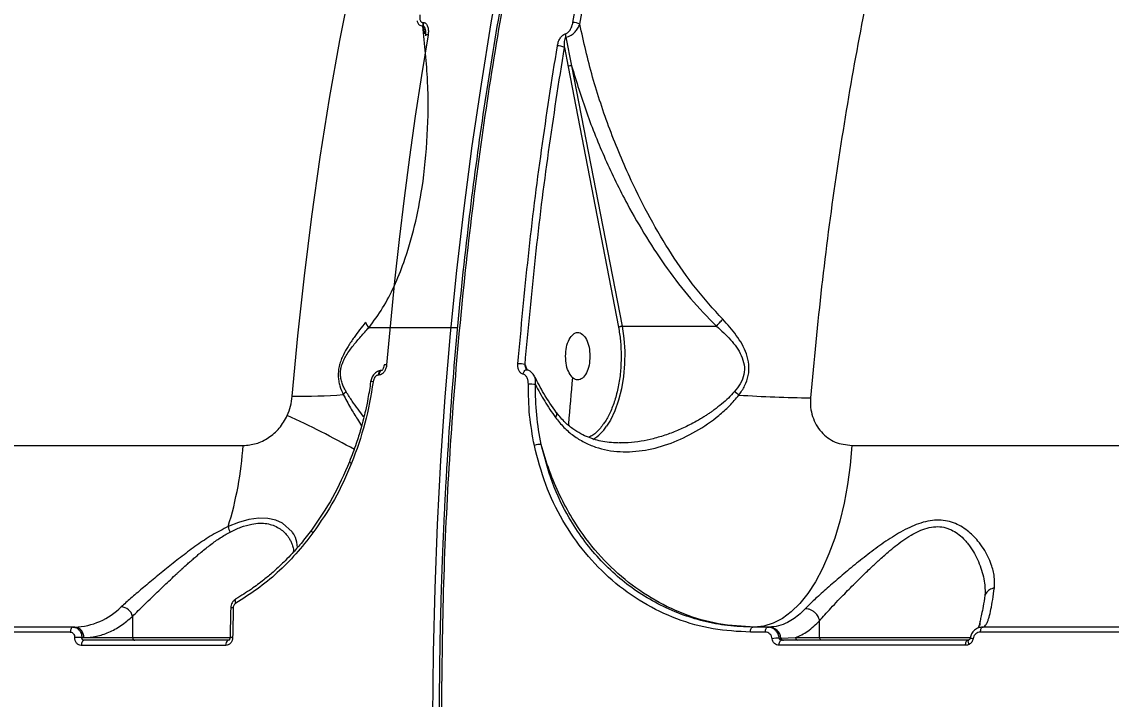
# Model space of a CAD drawing. Header units: millimetres. Extents: x -5873 to 5805, y -5301 to 4302.
# Drawn here: x 512.3 to 719.3, y 1056.6 to 1185.3 of the extents above; entities that cross this region are included whole.
import ezdxf

# ---------------------------------------------------------------- set-up
doc = ezdxf.new("R2010")
doc.units = ezdxf.units.MM
doc.layers.add('DIKOM_ОБЪЕКТ', color=7, linetype='Continuous')
doc.layers.add('DIKOM_РАЗМЕР_ОБЪЕКТА', color=7, linetype='Continuous')
doc.styles.add('style1', font='arial.ttf', dxfattribs={"width": 0.8})
doc.dimstyles.new('1-50', dxfattribs={"dimtxt": 300, "dimasz": 200, "dimexe": 100, "dimexo": 0, "dimgap": 100, "dimtad": 1, "dimtxsty": 'style1', "dimcen": 200, "dimclrd": 7, "dimclre": 7, "dimclrt": 7, "dimadec": 1, "dimazin": 2, "dimtfac": 1, "dimtmove": 0, "dimatfit": 2, "dimfxl": 0, "dimlwd": 25, "dimlwe": 18, "dimarcsym": 0})

# ---------------------------------------------------------------- blocks, each defined once
blk = doc.blocks.new('*D9')
at = {"layer": 'Defpoints', "color": 0, "transparency": 16777216}
for p in [(1338.11, 2802.44), (-4588.97, -1585.51), (-117.5, -1585.51)]:
    blk.add_point(p, dxfattribs=at)
at = {"layer": 'DIKOM_РАЗМЕР_ОБЪЕКТА', "color": 7, "lineweight": 18, "transparency": 16777216}
for p, q in [((1338.11, 2802.44), (-4688.97, 2802.44)), ((-117.5, -1585.51), (-4688.97, -1585.51))]:
    blk.add_line(p, q, dxfattribs=at)
at = {"layer": 'DIKOM_РАЗМЕР_ОБЪЕКТА', "color": 7, "lineweight": 25, "transparency": 16777216}
blk.add_line((-4588.97, 2602.44), (-4588.97, -1385.51), dxfattribs=at)
at = {"layer": 'DIKOM_РАЗМЕР_ОБЪЕКТА', "color": 7, "transparency": 16777216}
for points in [[(-4622.31, 2602.44), (-4555.64, 2602.44), (-4588.97, 2802.44)], [(-4622.31, -1385.51), (-4555.64, -1385.51), (-4588.97, -1585.51)]]:
    blk.add_solid(points, dxfattribs=at)
at = {"layer": 'DIKOM_РАЗМЕР_ОБЪЕКТА', "color": 7, "transparency": 16777216, "insert": (-4842.15, 460.98), "char_height": 300, "attachment_point": 5, "rotation": 90, "style": 'style1'}
blk.add_mtext('4400', dxfattribs=at)

msp = doc.modelspace()

# ---------------------------------------------------------------- linework, layer by layer
at = {"layer": 'DIKOM_ОБЪЕКТ', "color": 7, "linetype": 'Continuous', "lineweight": 15}
for p, q in [((588.498, 1185.168), (588.602, 1185.168)), ((588.605, 1184.521), (588.501, 1184.521)), ((588.881, 1182.993), (588.605, 1184.521)), ((589.003, 1183.617), (589.002, 1182.706)), ((615.672, 1182.36), (616.762, 1176.957)), ((615.394, 1180.441), (616.093, 1176.781)), ((616.093, 1176.781), (625.662, 1127.309)), ((616.762, 1176.957), (626.332, 1127.484)), ((578.28, 1127.231), (595.115, 1127.232)), ((626.332, 1127.484), (626.217, 1127.479)), ((626.332, 1127.484), (644.284, 1127.485)), ((608.381, 1119.093), (607.91, 1120.192)), ((580.098, 1118.219), (580.179, 1118.219)), ((580.687, 1119.062), (580.607, 1119.062)), ((625.985, 1105.305), (625.809, 1105.302)), ((254.357, 1104.798), (554.366, 1104.816)), ((669.983, 1104.823), (1148.641, 1104.851)), ((533.372, 1072.362), (533.373, 1068.312)), ((522.05, 1070.311), (450.905, 1070.307)), ((522.39, 1070.311), (522.05, 1070.311)), ((654.015, 1070.319), (651.183, 1070.319)), ((654.015, 1070.319), (654.293, 1070.319)), ((663.874, 1071.516), (663.873, 1071.522)), ((663.874, 1068.32), (663.874, 1071.516)), ((521.536, 1069.352), (450.391, 1069.348)), ((523.744, 1068.312), (524.104, 1068.312)), ((524.104, 1068.312), (533.373, 1068.312)), ((551.574, 1067.813), (524.145, 1067.812)), ((533.373, 1068.312), (552.08, 1068.313)), ((653.552, 1069.36), (650.717, 1069.36)), ((656.201, 1068.236), (656.529, 1068.236)), ((656.529, 1068.236), (659.303, 1068.32)), ((692.012, 1067.822), (656.601, 1067.819)), ((659.303, 1068.32), (663.874, 1068.32)), ((663.874, 1068.32), (692.491, 1068.322)), ((692.222, 1067.881), (692.012, 1067.822)), ((551.06, 1066.848), (523.63, 1066.846)), ((691.58, 1066.856), (656.14, 1066.854))]:
    msp.add_line(p, q, dxfattribs=at)
at = {"layer": 'DIKOM_ОБЪЕКТ', "color": 7, "linetype": 'Continuous', "lineweight": 15, "flags": 128}
for points in [[(563.708, 1114.162), (564.77, 1125.629), (566.01, 1137.029), (567.43, 1148.35), (569.026, 1159.581), (570.798, 1170.713), (572.744, 1181.734), (574.862, 1192.635), (577.151, 1203.406), (579.608, 1214.036), (582.23, 1224.516), (585.016, 1234.835), (587.963, 1244.985), (591.068, 1254.955), (594.328, 1264.737), (597.74, 1274.321), (601.301, 1283.699), (605.008, 1292.861), (608.857, 1301.8)], [(633.27, 1303.437), (629.59, 1293.562), (626.06, 1283.483), (622.681, 1273.21), (619.458, 1262.751), (616.392, 1252.115), (613.487, 1241.31), (610.744, 1230.346), (608.167, 1219.232), (605.757, 1207.978), (603.515, 1196.592), (601.445, 1185.086), (599.548, 1173.467), (597.825, 1161.746), (596.278, 1149.933), (594.909, 1138.038), (593.718, 1126.07), (592.706, 1114.041), (591.874, 1101.959), (591.223, 1089.836), (590.754, 1077.681), (590.466, 1065.505), (590.361, 1053.318)], [(589.49, 1182.827), (588.237, 1175.132), (587.06, 1167.392), (585.96, 1159.61), (584.937, 1151.788), (583.992, 1143.929), (583.125, 1136.036), (582.336, 1128.112), (581.626, 1120.161)], [(589.49, 1182.827), (589.332, 1182.821), (589.199, 1182.803), (589.096, 1182.775), (589.027, 1182.736), (588.995, 1182.689), (588.992, 1182.675)], [(626.332, 1127.484), (626.677, 1125.149), (626.842, 1122.74), (626.823, 1120.31), (626.621, 1117.912), (626.239, 1115.598), (625.686, 1113.418), (624.975, 1111.419), (624.119, 1109.645), (623.399, 1108.491)], [(581.626, 1120.161), (581.468, 1120.158), (581.336, 1120.148), (581.235, 1120.134), (581.168, 1120.113), (581.139, 1120.089), (581.138, 1120.079)], [(580.098, 1118.219), (580.141, 1118.489), (580.222, 1118.726), (580.333, 1118.909), (580.466, 1119.024), (580.611, 1119.062)], [(580.687, 1119.062), (580.547, 1119.024), (580.414, 1118.909), (580.302, 1118.726), (580.222, 1118.489), (580.179, 1118.219)], [(607.51, 1118.387), (607.599, 1118.652), (607.721, 1118.884), (607.866, 1119.063), (608.022, 1119.175), (608.177, 1119.211), (608.244, 1119.201)], [(669.983, 1104.823), (669.655, 1101.069), (669.161, 1097.399), (668.507, 1093.847), (667.697, 1090.445), (666.74, 1087.225), (665.645, 1084.215), (664.42, 1081.443), (663.078, 1078.935), (661.63, 1076.712), (660.091, 1074.796), (658.473, 1073.204), (656.792, 1071.951), (655.063, 1071.047), (653.301, 1070.502), (651.523, 1070.319)], [(564.693, 1085.456), (564.589, 1086.436), (564.301, 1087.328), (563.988, 1087.947), (563.754, 1088.309), (563.689, 1088.4), (563.672, 1088.423), (563.668, 1088.429), (563.666, 1088.431), (563.666, 1088.431), (563.666, 1088.431), (563.666, 1088.431), (563.666, 1088.431), (563.666, 1088.431), (563.666, 1088.431), (563.666, 1088.431), (561.843, 1090.047), (560.563, 1090.63), (559.048, 1090.977), (557.324, 1091.031), (555.454, 1090.765), (553.498, 1090.202), (551.524, 1089.407)], [(567.628, 1088.211), (567.517, 1088.328), (567.429, 1088.438), (567.366, 1088.536), (567.33, 1088.619), (567.324, 1088.685), (567.342, 1088.726)], [(552.503, 1073.978), (552.485, 1073.275), (552.467, 1072.572), (552.45, 1071.868), (552.433, 1071.165), (552.418, 1070.462), (552.402, 1069.758), (552.388, 1069.055), (552.373, 1068.351)], [(552.997, 1074.872), (552.938, 1075.04), (552.899, 1075.199), (552.883, 1075.345), (552.889, 1075.472), (552.917, 1075.575), (552.967, 1075.651), (552.994, 1075.674)], [(522.05, 1070.311), (521.952, 1070.293), (521.858, 1070.239), (521.771, 1070.151), (521.693, 1070.033), (521.629, 1069.888), (521.581, 1069.722), (521.549, 1069.541), (521.536, 1069.352)], [(650.717, 1069.36), (650.729, 1069.549), (650.758, 1069.73), (650.802, 1069.896), (650.86, 1070.04), (650.93, 1070.159), (651.009, 1070.247), (651.094, 1070.301), (651.183, 1070.319)], [(653.552, 1069.36), (653.564, 1069.549), (653.592, 1069.73), (653.636, 1069.896), (653.694, 1070.041), (653.763, 1070.159), (653.842, 1070.247), (653.927, 1070.301), (654.015, 1070.319)], [(694.423, 1069.362), (694.434, 1069.551), (694.461, 1069.732), (694.502, 1069.898), (694.555, 1070.043), (694.619, 1070.162), (694.692, 1070.249), (694.771, 1070.303), (694.853, 1070.322)], [(524.145, 1067.812), (524.047, 1067.793), (523.952, 1067.739), (523.864, 1067.65), (523.787, 1067.531), (523.723, 1067.385), (523.674, 1067.218), (523.643, 1067.036), (523.63, 1066.846)], [(656.14, 1066.854), (656.151, 1067.044), (656.179, 1067.226), (656.223, 1067.393), (656.28, 1067.539), (656.349, 1067.658), (656.428, 1067.747), (656.513, 1067.801), (656.601, 1067.819)], [(691.58, 1066.856), (691.59, 1067.046), (691.617, 1067.228), (691.657, 1067.395), (691.711, 1067.541), (691.776, 1067.66), (691.85, 1067.749), (691.929, 1067.803), (692.012, 1067.822)], [(692.262, 1067.036), (692.2, 1067.189), (692.153, 1067.335), (692.122, 1067.472), (692.108, 1067.595), (692.111, 1067.7), (692.132, 1067.784), (692.169, 1067.845), (692.222, 1067.881)], [(693.001, 1068.109), (692.87, 1068.134), (692.753, 1068.157), (692.651, 1068.178), (692.568, 1068.197), (692.505, 1068.212), (692.464, 1068.225), (692.446, 1068.233), (692.451, 1068.238)]]:
    msp.add_lwpolyline(points, dxfattribs=at)
at = {"layer": 'DIKOM_ОБЪЕКТ', "color": 7, "linetype": 'Continuous', "lineweight": 15}
for centre, radius, start, end in [((590.367, 1184.852), 1.896, 170.39795, 190.05221), ((590.475, 1184.852), 1.899, 170.41664, 190.03352), ((617.007, 1182.218), 2.95, 63.82377, 90.20465), ((617.742, 1183.057), 2.183, 181.11963, 198.61197), ((614.08, 1177.772), 2.974, 63.78915, 90.46229), ((616.749, 1175.646), 1.311, 89.3953, 120.02025), ((580.088, 1129.152), 2.638, 200.0113, 226.72751), ((606.591, 1114.902), 5.452, 75.99621, 90.37758), ((578.861, 1116.095), 0.853, 75.94344, 108.78456), ((608.969, 1111.862), 4.608, 78.53171, 95.21645), ((564.259, 1242.628), 128.468, 269.75466, 274.07575), ((575.521, 1112.719), 2.769, 124.56046, 140.35365), ((619.329, 1076.738), 47.661, 52.19157, 53.48512), ((664.732, 1359.714), 245.853, 266.22524, 269.39607), ((489.212, 949.996), 176.57, 60.74134, 65.38424), ((616.367, 1113.145), 8.433, 301.74839, 326.50616), ((610.731, 1102.05), 2.964, 84.94146, 110.78668), ((486.991, 1109.273), 67.522, 342.88925, 356.21495), ((575.214, 1102.289), 0.88, 221.93894, 254.21111), ((557.617, 1090.865), 6.265, 193.45645, 203.55057), ((521.915, 1083.424), 13.122, 272.07504, 315.14449), ((531.065, 1071.799), 2.375, 13.71388, 86.34572), ((552.354, 1072.158), 1.826, 85.30998, 100.60274), ((522.235, 1068.444), 1.874, 355.94637, 85.265), ((654.198, 1067.976), 2.345, 6.36747, 87.67294), ((522.422, 1045.438), 22.912, 86.69251, 90.12498), ((533.84, 1068.279), 0.468, 175.9525, 265.27153), ((552.027, 1066.987), 0.977, 124.09874, 188.18579), ((552.223, 1065.938), 2.418, 86.44542, 97.96903), ((656.103, 1062.073), 6.164, 89.09331, 101.78455), ((656.995, 1068.288), 0.469, 186.39234, 267.65721), ((659.781, 1068.297), 0.478, 177.34863, 267.07147)]:
    msp.add_arc(centre, radius, start, end, dxfattribs=at)
for points, knots in [([(808.067, 1472.322), (806.941, 1472.307), (804.771, 1472.279), (801.78, 1472.097), (799.207, 1471.904), (796.951, 1471.701), (794.802, 1471.463), (792.695, 1471.19), (787.511, 1470.421), (779.657, 1468.776), (769.181, 1465.554), (758.561, 1461.286), (747.446, 1455.648), (735.905, 1448.436), (725.483, 1440.649), (716.15, 1432.631), (707.853, 1424.665), (699.737, 1416.015), (691.765, 1406.636), (684.551, 1397.3), (678.246, 1388.439), (672.556, 1379.888), (667.026, 1370.995), (661.494, 1361.454), (655.138, 1349.728), (647.999, 1335.347), (640.289, 1318.016), (633.078, 1299.898), (626.392, 1281.061), (620.246, 1261.545), (614.655, 1241.412), (609.845, 1221.567), (605.748, 1202.15), (602.297, 1183.273), (599.317, 1164.112), (596.71, 1143.928), (594.552, 1122.728), (593.385, 1106.852), (592.836, 1097.285), (592.666, 1094.118), (592.515, 1091.061), (592.38, 1088.125), (592.253, 1085.113), (592.109, 1081.37), (591.943, 1076.402), (591.775, 1069.911), (591.635, 1062.065), (591.61, 1056.38), (591.596, 1053.317)], [0, 0, 0, 0, 0.009458, 0.0182249, 0.0254628, 0.0319123, 0.038243, 0.0444551, 0.0505723, 0.0841655, 0.1141908, 0.1442428, 0.1799463, 0.2156464, 0.2513444, 0.2786055, 0.3058665, 0.3331703, 0.3604743, 0.3883058, 0.40985, 0.4293303, 0.4519749, 0.4733931, 0.4948076, 0.5295736, 0.5644116, 0.5991794, 0.6339371, 0.6686949, 0.7034516, 0.7382101, 0.7686827, 0.7991252, 0.8295375, 0.8599491, 0.8940094, 0.9280689, 0.9330605, 0.9379203, 0.9425906, 0.9470713, 0.9513641, 0.9563787, 0.9641905, 0.9740714, 0.9860258, 1, 1, 1, 1]), ([(592.076, 1053.318), (592.153, 1061.256), (592.304, 1077.068), (593.402, 1100.61), (595.113, 1123.806), (597.478, 1146.59), (600.457, 1168.898), (604.029, 1190.672), (608.167, 1211.855), (612.844, 1232.399), (618.032, 1252.257), (623.703, 1271.387), (629.826, 1289.751), (636.373, 1307.317), (643.312, 1324.055), (650.615, 1339.941), (658.25, 1354.952), (666.189, 1369.073), (674.4, 1382.288), (682.855, 1394.59), (691.524, 1405.969), (698.827, 1414.591), (704.628, 1420.91), (708.851, 1425.274), (713.101, 1429.435), (717.375, 1433.393), (721.669, 1437.149), (725.982, 1440.704), (731.5, 1444.983), (738.247, 1449.758), (746.244, 1454.741), (755.209, 1459.594), (765.141, 1464.045), (776.025, 1467.784), (786.84, 1470.434), (797.555, 1471.915), (804.736, 1472.451), (808.337, 1472.323), (808.408, 1472.321)], [0, 0, 0, 0, 0.0361491, 0.0720029, 0.1075614, 0.1428246, 0.1777926, 0.2124653, 0.2468427, 0.2809249, 0.3147117, 0.3482033, 0.3813996, 0.4143006, 0.4469063, 0.4792167, 0.5112318, 0.5429516, 0.5743762, 0.6055054, 0.6363393, 0.666878, 0.6810508, 0.6951509, 0.7091783, 0.7231329, 0.7370149, 0.7508242, 0.7645607, 0.7895545, 0.8143039, 0.8388089, 0.8718294, 0.9043956, 0.9365074, 0.9681651, 0.9993683, 1, 1, 1, 1]), ([(858.414, 1434.314), (858.237, 1434.32), (855.58, 1434.408), (850.425, 1434.085), (843.071, 1433.311), (835.807, 1431.976), (828.637, 1430.17), (821.438, 1427.838), (814.222, 1424.974), (806.999, 1421.565), (800.242, 1417.853), (793.948, 1413.942), (788.113, 1409.928), (782.297, 1405.526), (776.507, 1400.732), (770.75, 1395.541), (765.035, 1389.949), (758.214, 1382.728), (750.356, 1373.548), (741.579, 1362.018), (733.022, 1349.423), (725.931, 1337.747), (720.189, 1327.427), (715.688, 1318.803), (711.3, 1309.838), (707.034, 1300.534), (702.898, 1290.895), (698.9, 1280.926), (694.642, 1269.552), (690.202, 1256.67), (685.675, 1242.182), (681.454, 1227.21), (677.557, 1211.774), (673.743, 1194.751), (670.125, 1176.091), (666.851, 1155.762), (664.112, 1135.012), (662.799, 1120.933), (662.141, 1113.874)], [0, 0, 0, 0, 0.001888, 0.0283547, 0.0550204, 0.0805288, 0.1062892, 0.1323017, 0.1585662, 0.1850826, 0.211851, 0.2337703, 0.2558853, 0.2781961, 0.3007026, 0.3234047, 0.3463025, 0.369396, 0.4068341, 0.4447955, 0.4832804, 0.5222889, 0.5448165, 0.5675152, 0.590385, 0.6134259, 0.6366379, 0.6600212, 0.6835757, 0.7147219, 0.7461018, 0.7777155, 0.8095632, 0.841645, 0.880914, 0.920396, 0.9600912, 1, 1, 1, 1]), ([(616.996, 1185.169), (618.364, 1192.704), (621.089, 1207.714), (625.944, 1229.568), (629.662, 1243.61), (631.513, 1250.603)], [0, 0, 0, 0, 0.3360056, 0.6693391, 1, 1, 1, 1]), ([(618.308, 1184.866), (619.662, 1192.329), (622.369, 1207.242), (627.207, 1229.05), (630.929, 1243.114), (632.792, 1250.152)], [0, 0, 0, 0, 0.3335108, 0.6664884, 1, 1, 1, 1]), ([(587.946, 1186.627), (587.926, 1186.472), (587.887, 1186.161), (587.93, 1185.781), (588.024, 1185.508), (588.137, 1185.33), (588.291, 1185.195), (588.431, 1185.177), (588.498, 1185.168)], [0, 0, 0, 0, 0.2485639, 0.4980183, 0.6296874, 0.7488355, 0.8788242, 1, 1, 1, 1]), ([(578.28, 1127.231), (579.172, 1128.443), (580.974, 1130.893), (583.114, 1135.076), (585.219, 1140.25), (587.043, 1146.487), (588.608, 1154.561), (589.495, 1163.746), (589.592, 1174.031), (588.865, 1181.02), (588.501, 1184.521)], [0, 0, 0, 0, 0.0819743, 0.1657278, 0.2500105, 0.3755453, 0.5002629, 0.6658806, 0.8326613, 1, 1, 1, 1]), ([(587.441, 1185.506), (587.445, 1185.41), (587.453, 1185.213), (587.589, 1184.961), (587.793, 1184.738), (588.096, 1184.567), (588.363, 1184.536), (588.501, 1184.521)], [0, 0, 0, 0, 0.1781983, 0.364109, 0.5617667, 0.7750906, 1, 1, 1, 1]), ([(588.602, 1185.168), (588.657, 1185.164), (588.77, 1185.156), (588.972, 1185.075), (589.262, 1184.826), (589.49, 1184.293), (589.579, 1183.576), (589.52, 1183.077), (589.49, 1182.827)], [0, 0, 0, 0, 0.0621737, 0.1260509, 0.2514067, 0.5007807, 0.7504528, 1, 1, 1, 1]), ([(588.605, 1184.521), (588.616, 1184.519), (588.64, 1184.517), (588.692, 1184.486), (588.795, 1184.362), (588.913, 1184.051), (588.971, 1183.767), (589.007, 1183.594)], [0, 0, 0, 0, 0.0376688, 0.0789762, 0.1825338, 0.5041225, 1, 1, 1, 1]), ([(615.559, 1183.015), (615.656, 1183.046), (615.86, 1183.11), (616.22, 1183.399), (616.569, 1183.875), (616.852, 1184.511), (616.948, 1184.949), (616.996, 1185.169)], [0, 0, 0, 0, 0.1200311, 0.2505721, 0.5002513, 0.749771, 1, 1, 1, 1]), ([(615.672, 1182.36), (615.843, 1182.401), (616.176, 1182.48), (616.793, 1182.809), (617.429, 1183.354), (617.989, 1184.1), (618.203, 1184.613), (618.308, 1184.866)], [0, 0, 0, 0, 0.143671, 0.2808619, 0.5336391, 0.7700223, 1, 1, 1, 1]), ([(645.462, 1128.787), (643.692, 1130.74), (640.163, 1134.636), (635.646, 1141.182), (631.591, 1148.018), (627.617, 1155.914), (623.9, 1164.851), (620.579, 1174.794), (619.066, 1181.505), (618.308, 1184.866)], [0, 0, 0, 0, 0.1246306, 0.2485527, 0.3731637, 0.4988933, 0.6657639, 0.8326465, 1, 1, 1, 1]), ([(614.056, 1180.746), (614.105, 1180.977), (614.204, 1181.439), (614.502, 1182.107), (614.867, 1182.607), (615.243, 1182.913), (615.457, 1182.982), (615.559, 1183.015)], [0, 0, 0, 0, 0.2502461, 0.499691, 0.7493627, 0.8805373, 1, 1, 1, 1]), ([(615.394, 1180.441), (615.386, 1180.823), (615.375, 1181.375), (615.471, 1181.983), (615.559, 1182.223), (615.619, 1182.32), (615.656, 1182.348), (615.672, 1182.36)], [0, 0, 0, 0, 0.5699353, 0.8207645, 0.9229937, 0.9647598, 1, 1, 1, 1]), ([(606.555, 1120.354), (607.186, 1127.183), (608.445, 1140.812), (610.951, 1160.974), (613.023, 1174.165), (614.056, 1180.746)], [0, 0, 0, 0, 0.3347084, 0.6680417, 1, 1, 1, 1]), ([(607.91, 1120.192), (608.537, 1126.976), (609.79, 1140.545), (612.288, 1160.661), (614.358, 1173.848), (615.394, 1180.441)], [0, 0, 0, 0, 0.3333163, 0.6666796, 1, 1, 1, 1]), ([(616.762, 1176.957), (617.67, 1173.973), (619.484, 1168.003), (623.058, 1159.206), (626.895, 1151.322), (630.88, 1144.384), (634.868, 1138.388), (639.256, 1132.642), (642.602, 1129.211), (644.284, 1127.485)], [0, 0, 0, 0, 0.1666937, 0.3334578, 0.5002237, 0.6255398, 0.7499443, 0.8742872, 1, 1, 1, 1]), ([(577.61, 1128.249), (577.236, 1127.764), (576.519, 1126.834), (575.395, 1125.31), (574.339, 1123.757), (573.507, 1122.303), (572.976, 1121.101), (572.648, 1120.102), (572.451, 1119.08), (572.409, 1118.058), (572.513, 1117.069), (572.802, 1115.831), (573.156, 1115.019), (573.389, 1114.485)], [0, 0, 0, 0, 0.1303928, 0.2497878, 0.3846455, 0.4985841, 0.5640625, 0.6238972, 0.6868333, 0.7491218, 0.8092723, 0.8746317, 1, 1, 1, 1]), ([(644.293, 1127.488), (644.374, 1127.588), (644.539, 1127.79), (644.829, 1128.121), (645.14, 1128.458), (645.355, 1128.678), (645.462, 1128.787)], [0, 0, 0, 0, 0.2479443, 0.5001362, 0.7522127, 1, 1, 1, 1]), ([(648.546, 1114.394), (648.933, 1114.967), (649.712, 1116.121), (650.408, 1118.117), (650.515, 1120.218), (650.031, 1122.229), (649.164, 1124.068), (647.717, 1126.313), (646.361, 1127.801), (645.462, 1128.787)], [0, 0, 0, 0, 0.125319, 0.2522421, 0.3796568, 0.5064197, 0.6312865, 0.7556093, 1, 1, 1, 1]), ([(573.951, 1114.999), (573.819, 1115.229), (573.557, 1115.688), (573.215, 1116.467), (572.959, 1117.307), (572.831, 1118.226), (572.87, 1119.022), (572.995, 1119.671), (573.17, 1120.291), (573.48, 1121.051), (574.176, 1122.336), (575.286, 1123.848), (576.773, 1125.593), (577.758, 1126.663), (578.28, 1127.231)], [0, 0, 0, 0, 0.0628079, 0.1254884, 0.1916235, 0.2509351, 0.3130973, 0.3445794, 0.3769195, 0.4357187, 0.5021117, 0.6647989, 0.8221289, 1, 1, 1, 1]), ([(615.613, 1121.776), (615.647, 1122.365), (615.717, 1123.543), (616.253, 1125.041), (617.019, 1126.042), (617.93, 1126.394), (618.841, 1126.042), (619.607, 1125.041), (620.143, 1123.543), (620.213, 1122.365), (620.248, 1121.777)], [0, 0, 0, 0, 0.1250006, 0.2500006, 0.3750004, 0.5000001, 0.6249998, 0.749999, 0.8749994, 1, 1, 1, 1]), ([(625.662, 1127.309), (625.693, 1127.328), (625.755, 1127.366), (625.896, 1127.418), (626.056, 1127.459), (626.163, 1127.472), (626.217, 1127.479)], [0, 0, 0, 0, 0.2499707, 0.4999572, 0.7500083, 1, 1, 1, 1]), ([(625.662, 1127.309), (625.802, 1126.465), (626.088, 1124.739), (626.142, 1122.928), (626.17, 1122.001)], [0, 0, 0, 0, 0.4884597, 1, 1, 1, 1]), ([(644.284, 1127.485), (644.286, 1127.486), (644.289, 1127.486), (644.291, 1127.487), (644.292, 1127.488), (644.293, 1127.488)], [0, 0, 0, 0, 0.5524115, 0.78455, 1, 1, 1, 1]), ([(644.293, 1127.488), (645.201, 1126.659), (647.015, 1125.002), (648.842, 1122.521), (649.627, 1120.181), (649.577, 1118.285), (648.86, 1116.515), (648.079, 1115.534), (647.689, 1115.044)], [0, 0, 0, 0, 0.2503095, 0.4998698, 0.6251861, 0.7501673, 0.8752263, 1, 1, 1, 1]), ([(620.248, 1121.777), (620.213, 1121.188), (620.144, 1120.01), (619.608, 1118.512), (618.842, 1117.511), (617.931, 1117.159), (617.02, 1117.511), (616.253, 1118.511), (615.717, 1120.009), (615.648, 1121.187), (615.613, 1121.776)], [0, 0, 0, 0, 0.1249996, 0.2500009, 0.3750002, 0.4999999, 0.6249996, 0.7499995, 0.8750004, 1, 1, 1, 1]), ([(626.17, 1122.001), (626.152, 1121.046), (626.114, 1119.118), (625.719, 1116.305), (625.09, 1113.666), (624.227, 1111.353), (623.419, 1109.72), (622.865, 1109.007), (622.709, 1108.806)], [0, 0, 0, 0, 0.1857545, 0.3745808, 0.5634049, 0.7491618, 0.9290656, 1, 1, 1, 1]), ([(581.626, 1120.161), (581.592, 1119.937), (581.525, 1119.488), (581.274, 1118.963), (581.001, 1118.611), (580.754, 1118.398), (580.475, 1118.249), (580.278, 1118.229), (580.179, 1118.219)], [0, 0, 0, 0, 0.2492956, 0.498527, 0.6273836, 0.7492913, 0.8745324, 1, 1, 1, 1]), ([(581.144, 1120.097), (581.118, 1119.943), (581.07, 1119.653), (580.931, 1119.311), (580.801, 1119.129), (580.734, 1119.069), (580.703, 1119.064), (580.692, 1119.062)], [0, 0, 0, 0, 0.3516988, 0.6618934, 0.8891303, 0.9579661, 1, 1, 1, 1]), ([(607.51, 1118.387), (607.425, 1118.415), (607.251, 1118.472), (606.96, 1118.711), (606.7, 1119.129), (606.54, 1119.723), (606.55, 1120.144), (606.555, 1120.354)], [0, 0, 0, 0, 0.1227461, 0.2513963, 0.5009017, 0.7504305, 1, 1, 1, 1]), ([(608.242, 1119.192), (608.208, 1119.254), (608.031, 1119.567), (607.964, 1119.913), (607.91, 1120.192)], [0, 0, 0, 0, 0.195026, 1, 1, 1, 1]), ([(580.611, 1119.062), (580.483, 1119.052), (580.227, 1119.034), (579.856, 1118.886), (579.519, 1118.665), (579.137, 1118.29), (578.763, 1117.701), (578.646, 1117.172), (578.587, 1116.902)], [0, 0, 0, 0, 0.1252063, 0.252665, 0.3790589, 0.5028473, 0.7466683, 1, 1, 1, 1]), ([(580.098, 1118.219), (580.032, 1118.212), (579.898, 1118.199), (579.643, 1118.065), (579.379, 1117.791), (579.161, 1117.377), (579.099, 1117.074), (579.069, 1116.922)], [0, 0, 0, 0, 0.1227709, 0.2512336, 0.5008872, 0.7502756, 1, 1, 1, 1]), ([(608.55, 1116.452), (608.541, 1116.661), (608.523, 1117.079), (608.335, 1117.661), (608.062, 1118.068), (607.769, 1118.302), (607.595, 1118.359), (607.51, 1118.387)], [0, 0, 0, 0, 0.2499751, 0.4997295, 0.7494804, 0.8780278, 1, 1, 1, 1]), ([(608.273, 1119.186), (608.272, 1119.185), (608.271, 1119.185), (608.25, 1119.201), (608.202, 1119.255), (608.164, 1119.333), (608.144, 1119.375)], [0, 0, 0, 0, 0.124264, 0.290036, 0.6295407, 1, 1, 1, 1]), ([(609.693, 1117.958), (609.536, 1118.216), (609.291, 1118.621), (608.763, 1119.028), (608.421, 1119.142), (608.243, 1119.201)], [0, 0, 0, 0, 0.4591612, 0.7186398, 1, 1, 1, 1]), ([(609.885, 1116.379), (609.904, 1116.648), (609.941, 1117.19), (609.853, 1117.735), (609.705, 1117.93), (609.702, 1117.933)], [0, 0, 0, 0, 0.4910467, 0.9917601, 1, 1, 1, 1]), ([(613.892, 1111.054), (613.05, 1112.261), (611.467, 1114.532), (610.28, 1116.857), (609.723, 1117.947)], [0, 0, 0, 0, 0.5313048, 1, 1, 1, 1]), ([(616.209, 1108.645), (616.216, 1108.738), (616.434, 1111.77), (616.709, 1114.785), (616.975, 1117.707)], [0, 0, 0, 0, 0.030721, 1, 1, 1, 1]), ([(578.587, 1116.902), (578.426, 1115.841), (578.147, 1114.006), (577.658, 1111.676), (577.2, 1109.757), (576.641, 1107.684), (575.796, 1104.929), (575.007, 1102.869), (574.559, 1101.701)], [0, 0, 0, 0, 0.2047816, 0.3537366, 0.4526696, 0.5795523, 0.7616089, 1, 1, 1, 1]), ([(579.069, 1116.922), (578.624, 1114.28), (577.734, 1108.994), (575.894, 1103.96), (574.975, 1101.443)], [0, 0, 0, 0, 0.4999995, 1, 1, 1, 1]), ([(609.679, 1104.821), (609.329, 1106.729), (608.629, 1110.547), (608.576, 1114.483), (608.55, 1116.452)], [0, 0, 0, 0, 0.5000005, 1, 1, 1, 1]), ([(609.885, 1116.379), (610.448, 1115.326), (611.57, 1113.224), (612.989, 1111.172), (613.697, 1110.148)], [0, 0, 0, 0, 0.5010551, 1, 1, 1, 1]), ([(610.992, 1105.002), (610.649, 1106.869), (609.963, 1110.602), (609.911, 1114.453), (609.885, 1116.379)], [0, 0, 0, 0, 0.4999949, 1, 1, 1, 1]), ([(562.759, 1110.52), (562.996, 1111.106), (563.47, 1112.282), (563.629, 1113.534), (563.708, 1114.162)], [0, 0, 0, 0, 0.4987626, 1, 1, 1, 1]), ([(573.389, 1114.485), (573.843, 1113.633), (574.748, 1111.932), (575.957, 1110.001), (576.604, 1108.978), (576.867, 1108.562)], [0, 0, 0, 0, 0.3735671, 0.7452922, 1, 1, 1, 1]), ([(577.362, 1110.202), (577.328, 1110.245), (576.964, 1110.705), (576.198, 1111.715), (575.074, 1113.228), (574.326, 1114.408), (573.951, 1114.999)], [0, 0, 0, 0, 0.0335798, 0.35619, 0.677615, 1, 1, 1, 1]), ([(613.697, 1110.148), (614.214, 1109.498), (615.241, 1108.207), (617.086, 1106.65), (619.102, 1105.398), (622, 1104.173), (625.909, 1103.452), (630.788, 1103.782), (635.667, 1105.144), (640.404, 1107.391), (644.087, 1109.919), (646.794, 1112.308), (647.96, 1113.695), (648.546, 1114.394)], [0, 0, 0, 0, 0.0630766, 0.1253666, 0.1878493, 0.2506001, 0.3753023, 0.4992277, 0.6238328, 0.7485399, 0.8739131, 0.9365265, 1, 1, 1, 1]), ([(647.689, 1115.044), (647.311, 1114.635), (646.544, 1113.805), (645.243, 1112.666), (644.169, 1111.832), (643.363, 1111.255), (642.852, 1110.904), (642.292, 1110.535), (641.619, 1110.11), (640.671, 1109.545), (639.164, 1108.718), (637.146, 1107.756), (634.75, 1106.822), (632.349, 1106.092), (629.91, 1105.58), (627.801, 1105.302), (626.485, 1105.304), (625.985, 1105.305)], [0, 0, 0, 0, 0.0666597, 0.1355474, 0.2071106, 0.2298371, 0.2546538, 0.2815579, 0.3105559, 0.3504325, 0.4146761, 0.5182611, 0.6218273, 0.7298564, 0.8292038, 0.9351296, 1, 1, 1, 1]), ([(662.141, 1113.874), (662.123, 1113.268), (662.088, 1112.053), (662.479, 1110.309), (663.173, 1108.718), (664.161, 1107.345), (665.391, 1106.243), (667.27, 1105.13), (668.898, 1104.946), (669.983, 1104.823)], [0, 0, 0, 0, 0.1248704, 0.2501594, 0.3747186, 0.5000868, 0.6248931, 0.7500945, 1, 1, 1, 1]), ([(625.974, 1105.277), (624.87, 1105.331), (622.804, 1105.434), (620.334, 1106.168), (618.43, 1107.044), (616.872, 1108.018), (615.217, 1109.387), (614.247, 1110.621), (613.729, 1111.281)], [0, 0, 0, 0, 0.2335365, 0.4371312, 0.5479839, 0.6781406, 0.827956, 1, 1, 1, 1]), ([(554.366, 1104.816), (555.196, 1104.888), (556.858, 1105.033), (559.233, 1106.205), (561.351, 1108.002), (562.289, 1109.679), (562.759, 1110.52)], [0, 0, 0, 0, 0.2497496, 0.4995718, 0.7493061, 1, 1, 1, 1]), ([(613.697, 1110.148), (613.768, 1110.278), (613.909, 1110.537), (613.951, 1110.847), (613.926, 1111.035), (613.857, 1111.093), (613.849, 1111.1)], [0, 0, 0, 0, 0.3269594, 0.6505379, 0.958233, 1, 1, 1, 1]), ([(622.709, 1108.806), (622.493, 1108.5), (621.91, 1107.676), (620.995, 1106.835), (620.283, 1106.488), (620.013, 1106.356)], [0, 0, 0, 0, 0.26672, 0.721035, 1, 1, 1, 1]), ([(651.523, 1070.319), (649.233, 1070.441), (644.67, 1070.685), (638.045, 1072.63), (631.817, 1075.651), (626.118, 1079.774), (621.046, 1084.891), (617.229, 1090.2), (614.46, 1095.319), (612.454, 1099.984), (611.483, 1103.316), (610.992, 1105.002)], [0, 0, 0, 0, 0.1264692, 0.252061, 0.3767753, 0.500617, 0.624522, 0.7502831, 0.8314675, 0.9147064, 1, 1, 1, 1]), ([(651.183, 1070.319), (649.583, 1070.375), (646.428, 1070.487), (641.849, 1071.365), (637.401, 1072.736), (633.136, 1074.642), (629.109, 1077.054), (625.368, 1079.926), (621.946, 1083.238), (618.875, 1086.971), (615.785, 1091.724), (612.894, 1097.662), (611.626, 1102.557), (610.992, 1105.002)], [0, 0, 0, 0, 0.0861052, 0.169727, 0.2508704, 0.3366072, 0.4198735, 0.500685, 0.5854789, 0.6687207, 0.7504328, 0.8753143, 1, 1, 1, 1]), ([(650.717, 1069.36), (648.341, 1069.482), (643.585, 1069.728), (636.71, 1071.701), (630.241, 1074.794), (624.366, 1079.035), (619.214, 1084.3), (614.966, 1090.454), (611.629, 1097.316), (610.329, 1102.318), (609.679, 1104.821)], [0, 0, 0, 0, 0.1253281, 0.2508326, 0.3753377, 0.5006092, 0.6251931, 0.7503222, 0.8750621, 1, 1, 1, 1]), ([(574.559, 1101.701), (573.548, 1099.396), (571.525, 1094.786), (568.735, 1090.745), (567.341, 1088.725)], [0, 0, 0, 0, 0.5001126, 1, 1, 1, 1]), ([(574.975, 1101.443), (573.946, 1099.093), (571.888, 1094.395), (569.048, 1090.272), (567.628, 1088.211)], [0, 0, 0, 0, 0.4999988, 1, 1, 1, 1]), ([(697.066, 1077.749), (697.093, 1078.467), (697.149, 1079.899), (696.618, 1081.933), (695.879, 1083.713), (695.033, 1085.221), (694.058, 1086.568), (693.019, 1087.711), (691.93, 1088.672), (690.716, 1089.496), (689.322, 1090.156), (687.798, 1090.568), (686.138, 1090.682), (684.405, 1090.478), (682.674, 1089.99), (680.943, 1089.273), (679.289, 1088.411), (677.651, 1087.423), (675.556, 1086.025), (673.026, 1084.149), (670.159, 1081.855), (667.461, 1079.595), (664.986, 1077.442), (662.771, 1075.446), (661.681, 1074.35), (661.136, 1073.802)], [0, 0, 0, 0, 0.0627897, 0.1252334, 0.1667288, 0.2086542, 0.2499486, 0.2820834, 0.3123884, 0.3448879, 0.3751487, 0.4070124, 0.4378224, 0.4685219, 0.5005855, 0.5307969, 0.5632519, 0.5935677, 0.6256034, 0.6880622, 0.7502894, 0.8128148, 0.8748726, 0.9374732, 1, 1, 1, 1]), ([(551.524, 1089.407), (550.5, 1088.894), (548.453, 1087.871), (545.559, 1085.883), (542.772, 1083.809), (540.098, 1081.69), (537.538, 1079.598), (535.153, 1077.604), (532.965, 1075.742), (531.8, 1074.694), (531.217, 1074.169)], [0, 0, 0, 0, 0.1255232, 0.2508069, 0.3751289, 0.5003525, 0.6252693, 0.7505274, 0.8751667, 1, 1, 1, 1]), ([(551.874, 1088.361), (552.567, 1088.7), (553.955, 1089.379), (555.326, 1089.723), (556.013, 1089.896)], [0, 0, 0, 0, 0.4991715, 1, 1, 1, 1]), ([(567.341, 1088.725), (566.69, 1087.877), (565.515, 1086.346), (563.825, 1084.441), (562.479, 1083.04), (561.274, 1081.869), (559.924, 1080.637), (558.128, 1079.138), (555.788, 1077.384), (553.983, 1076.279), (552.994, 1075.673)], [0, 0, 0, 0, 0.1590868, 0.2869836, 0.3834986, 0.4538317, 0.5435777, 0.6641893, 0.8160008, 1, 1, 1, 1]), ([(556.013, 1089.896), (556.515, 1089.97), (557.523, 1090.119), (558.884, 1090.007), (560.114, 1089.675), (561.169, 1089.151), (562.054, 1088.481), (562.67, 1087.815), (563.109, 1087.192), (563.428, 1086.619), (563.71, 1085.935), (563.912, 1085.238), (563.953, 1084.746), (563.969, 1084.545)], [0, 0, 0, 0, 0.1041855, 0.2090207, 0.3096317, 0.4186756, 0.523157, 0.6272283, 0.6918535, 0.7616105, 0.8365298, 0.9332003, 1, 1, 1, 1]), ([(663.873, 1071.522), (664.189, 1071.893), (664.823, 1072.638), (666.006, 1073.928), (667.193, 1075.187), (668.363, 1076.402), (669.433, 1077.498), (670.586, 1078.663), (671.962, 1080.028), (673.501, 1081.518), (675.193, 1083.095), (676.732, 1084.456), (678.231, 1085.692), (679.679, 1086.783), (681.158, 1087.756), (682.705, 1088.585), (684.287, 1089.184), (685.931, 1089.464), (687.241, 1089.355), (688.211, 1089.085), (689.093, 1088.721), (690.124, 1088.087), (691.058, 1087.265), (691.793, 1086.457), (692.352, 1085.741), (693.004, 1084.778), (693.711, 1083.51), (694.388, 1081.937), (694.896, 1080.293), (695.212, 1078.74), (695.261, 1077.764), (695.283, 1077.322)], [0, 0, 0, 0, 0.0431502, 0.0866108, 0.1310415, 0.1624039, 0.1960909, 0.226628, 0.261536, 0.3103534, 0.3497476, 0.3920764, 0.4248305, 0.4574012, 0.4922653, 0.5229111, 0.5556477, 0.5887477, 0.6215708, 0.6376895, 0.6545324, 0.685298, 0.7201784, 0.7415355, 0.7630902, 0.7855375, 0.8263147, 0.8707526, 0.9161066, 0.962059, 1, 1, 1, 1]), ([(533.372, 1072.362), (533.722, 1072.719), (534.424, 1073.434), (535.663, 1074.651), (536.881, 1075.832), (538.066, 1076.97), (539.143, 1077.996), (540.29, 1079.081), (541.179, 1079.912), (541.845, 1080.529), (542.244, 1080.897), (542.811, 1081.416), (543.329, 1081.886), (543.723, 1082.238), (544.04, 1082.523), (544.513, 1082.94), (545.175, 1083.517), (545.814, 1084.064), (546.813, 1084.902), (548.182, 1085.988), (549.995, 1087.307), (551.243, 1088.007), (551.874, 1088.361)], [0, 0, 0, 0, 0.0822736, 0.1650629, 0.2495172, 0.3099087, 0.3747575, 0.4330547, 0.4996561, 0.5177689, 0.5386937, 0.5624283, 0.6062468, 0.6187119, 0.6225796, 0.6546877, 0.6901751, 0.7216986, 0.749262, 0.8365952, 0.9173548, 1, 1, 1, 1]), ([(567.628, 1088.211), (566.571, 1086.858), (564.456, 1084.153), (560.885, 1080.603), (557.086, 1077.43), (554.36, 1075.725), (552.997, 1074.872)], [0, 0, 0, 0, 0.2507141, 0.5013195, 0.7506715, 1, 1, 1, 1]), ([(695.267, 1076.314), (695.153, 1075.608), (694.933, 1074.252), (694.629, 1072.758), (694.4, 1071.708), (694.237, 1070.978), (694.3, 1070.773), (694.334, 1070.663)], [0, 0, 0, 0, 0.2264369, 0.4347702, 0.6262594, 0.8000754, 1, 1, 1, 1]), ([(694.927, 1070.322), (694.997, 1070.335), (695.156, 1070.363), (695.388, 1070.607), (695.625, 1071.017), (695.841, 1071.543), (696.107, 1072.374), (696.411, 1073.626), (696.752, 1075.468), (696.962, 1076.992), (697.066, 1077.749)], [0, 0, 0, 0, 0.0930065, 0.2094331, 0.3069237, 0.4104597, 0.5005845, 0.6719879, 0.8369111, 1, 1, 1, 1]), ([(695.291, 1077.335), (695.296, 1077.104), (695.304, 1076.698), (695.259, 1076.341), (695.24, 1076.188)], [0, 0, 0, 0, 0.5683896, 1, 1, 1, 1]), ([(697.066, 1077.749), (696.89, 1077.709), (696.543, 1077.63), (695.973, 1077.332), (695.474, 1076.867), (695.326, 1076.418), (695.262, 1076.227)], [0, 0, 0, 0, 0.1987185, 0.3923508, 0.7408404, 1, 1, 1, 1]), ([(695.283, 1077.322), (695.289, 1077.268), (695.299, 1077.172), (695.291, 1077.08), (695.288, 1077.04)], [0, 0, 0, 0, 0.5607404, 1, 1, 1, 1]), ([(552.994, 1075.673), (552.857, 1075.577), (552.582, 1075.385), (552.277, 1074.958), (552.069, 1074.471), (552.035, 1074.125), (552.018, 1073.952)], [0, 0, 0, 0, 0.2531975, 0.5044309, 0.753344, 1, 1, 1, 1]), ([(552.503, 1073.978), (552.512, 1074.07), (552.53, 1074.254), (552.636, 1074.509), (552.79, 1074.728), (552.928, 1074.824), (552.997, 1074.872)], [0, 0, 0, 0, 0.2510096, 0.5004074, 0.7502969, 1, 1, 1, 1]), ([(524.104, 1068.312), (524.903, 1068.36), (526.499, 1068.458), (528.863, 1069.265), (531.176, 1070.502), (532.64, 1071.742), (533.372, 1072.362)], [0, 0, 0, 0, 0.2499999, 0.5000006, 0.7499863, 1, 1, 1, 1]), ([(552.018, 1073.953), (552.018, 1073.938), (551.96, 1072.066), (551.925, 1070.192), (551.891, 1068.333)], [0, 0, 0, 0, 0.0082082, 1, 1, 1, 1]), ([(661.136, 1073.802), (660.809, 1073.47), (660.121, 1072.773), (659.001, 1071.893), (657.636, 1071.068), (656.05, 1070.446), (654.879, 1070.362), (654.293, 1070.319)], [0, 0, 0, 0, 0.1510757, 0.3182001, 0.5013733, 0.7506839, 1, 1, 1, 1]), ([(663.873, 1071.522), (663.82, 1071.721), (663.693, 1072.196), (663.289, 1072.789), (662.783, 1073.255), (662.28, 1073.562), (661.712, 1073.77), (661.328, 1073.791), (661.136, 1073.802)], [0, 0, 0, 0, 0.1646963, 0.3937863, 0.5323481, 0.6830452, 0.841, 1, 1, 1, 1]), ([(522.05, 1070.311), (522.268, 1070.284), (522.599, 1070.243), (522.996, 1069.992), (523.314, 1069.69), (523.559, 1069.285), (523.719, 1068.794), (523.735, 1068.481), (523.744, 1068.312)], [0, 0, 0, 0, 0.2414517, 0.3687443, 0.5000489, 0.7010199, 0.8383573, 1, 1, 1, 1]), ([(656.201, 1068.236), (656.148, 1068.478), (656.06, 1068.874), (655.779, 1069.369), (655.462, 1069.748), (655.073, 1070.039), (654.589, 1070.267), (654.231, 1070.299), (654.015, 1070.319)], [0, 0, 0, 0, 0.2128302, 0.3471888, 0.499964, 0.6577617, 0.7938418, 1, 1, 1, 1]), ([(659.303, 1068.32), (660.083, 1068.669), (661.651, 1069.373), (663.13, 1070.799), (663.874, 1071.516)], [0, 0, 0, 0, 0.4974048, 1, 1, 1, 1]), ([(694.853, 1070.322), (694.571, 1070.293), (694.008, 1070.234), (693.257, 1069.771), (692.681, 1069.09), (692.526, 1068.517), (692.451, 1068.238)], [0, 0, 0, 0, 0.2500762, 0.4999711, 0.7568838, 1, 1, 1, 1]), ([(694.335, 1071.357), (694.301, 1071.21), (694.183, 1070.69), (694.057, 1070.361), (693.967, 1070.126)], [0, 0, 0, 0, 0.281995, 1, 1, 1, 1]), ([(796.233, 1070.328), (784.797, 1070.327), (761.931, 1070.326), (728.117, 1070.324), (705.943, 1070.322), (694.853, 1070.322)], [0, 0, 0, 0, 0.333385, 0.6666155, 1, 1, 1, 1]), ([(521.536, 1069.352), (521.648, 1069.336), (521.872, 1069.305), (522.151, 1069.074), (522.342, 1068.743), (522.362, 1068.481), (522.372, 1068.35)], [0, 0, 0, 0, 0.2507478, 0.5001119, 0.7499471, 1, 1, 1, 1]), ([(523.63, 1066.846), (523.461, 1066.869), (523.125, 1066.914), (522.706, 1067.263), (522.419, 1067.76), (522.388, 1068.153), (522.372, 1068.35)], [0, 0, 0, 0, 0.2505626, 0.5002198, 0.7499952, 1, 1, 1, 1]), ([(524.145, 1067.812), (524.09, 1067.819), (524.007, 1067.829), (523.911, 1067.893), (523.832, 1067.971), (523.775, 1068.076), (523.744, 1068.2), (523.744, 1068.273), (523.744, 1068.312)], [0, 0, 0, 0, 0.2443014, 0.3708501, 0.5000682, 0.7197147, 0.8524051, 1, 1, 1, 1]), ([(552.373, 1068.351), (552.35, 1068.154), (552.304, 1067.761), (551.998, 1067.264), (551.567, 1066.916), (551.229, 1066.87), (551.06, 1066.848)], [0, 0, 0, 0, 0.2505828, 0.500265, 0.7500171, 1, 1, 1, 1]), ([(551.888, 1068.332), (551.88, 1068.252), (551.864, 1068.094), (551.76, 1067.916), (551.625, 1067.805), (551.529, 1067.8), (551.482, 1067.797)], [0, 0, 0, 0, 0.2684707, 0.5223463, 0.7652085, 1, 1, 1, 1]), ([(654.845, 1068.107), (654.806, 1068.277), (654.728, 1068.618), (654.422, 1069.025), (654.019, 1069.305), (653.708, 1069.342), (653.552, 1069.36)], [0, 0, 0, 0, 0.2500003, 0.4999989, 0.7497717, 1, 1, 1, 1]), ([(656.14, 1066.854), (655.984, 1066.872), (655.672, 1066.908), (655.268, 1067.188), (654.962, 1067.596), (654.884, 1067.936), (654.845, 1068.107)], [0, 0, 0, 0, 0.2502399, 0.4999763, 0.7499886, 1, 1, 1, 1]), ([(656.601, 1067.819), (656.559, 1067.824), (656.491, 1067.83), (656.401, 1067.876), (656.329, 1067.934), (656.272, 1068.011), (656.222, 1068.11), (656.209, 1068.188), (656.201, 1068.236)], [0, 0, 0, 0, 0.2086206, 0.3440657, 0.500012, 0.65568, 0.7909514, 1, 1, 1, 1]), ([(664.327, 1067.82), (664.268, 1067.827), (664.149, 1067.842), (663.999, 1067.958), (663.894, 1068.123), (663.881, 1068.254), (663.874, 1068.32)], [0, 0, 0, 0, 0.2500518, 0.5000409, 0.7499899, 1, 1, 1, 1]), ([(692.449, 1068.231), (692.438, 1068.188), (692.416, 1068.098), (692.348, 1067.986), (692.263, 1067.896), (692.198, 1067.86), (692.165, 1067.842)], [0, 0, 0, 0, 0.2355595, 0.4789788, 0.7336871, 1, 1, 1, 1]), ([(693.001, 1068.109), (692.975, 1067.997), (692.924, 1067.771), (692.755, 1067.472), (692.536, 1067.214), (692.354, 1067.096), (692.262, 1067.036)], [0, 0, 0, 0, 0.2488163, 0.4995529, 0.7479943, 1, 1, 1, 1]), ([(694.423, 1069.362), (694.26, 1069.345), (693.932, 1069.312), (693.493, 1069.042), (693.144, 1068.635), (693.049, 1068.284), (693.001, 1068.109)], [0, 0, 0, 0, 0.2501709, 0.5001363, 0.7500501, 1, 1, 1, 1]), ([(795.887, 1069.368), (784.444, 1069.368), (761.557, 1069.366), (727.715, 1069.364), (705.521, 1069.363), (694.423, 1069.362)], [0, 0, 0, 0, 0.333334, 0.6666666, 1, 1, 1, 1]), ([(692.262, 1067.036), (692.154, 1066.984), (691.935, 1066.879), (691.699, 1066.864), (691.58, 1066.856)], [0, 0, 0, 0, 0.4976664, 1, 1, 1, 1])]:
    msp.add_open_spline(points, degree=3, knots=knots, dxfattribs=at)

# ---------------------------------------------------------------- dimensions: what is measured, and where the dimension line sits
at = {"layer": 'DIKOM_РАЗМЕР_ОБЪЕКТА'}
dim = msp.add_linear_dim(base=(-4588.973, -1585.515), p1=(1338.114, 2802.437), p2=(-117.504, -1585.515), angle=90, text='4400', dimstyle='1-50', dxfattribs=at)
dim.commit()
dim.dimension.update_dxf_attribs({"geometry": '*D9', "text_midpoint": (-4588.973, 460.978), "dimtype": 160})

doc.saveas('drawing.dxf')
